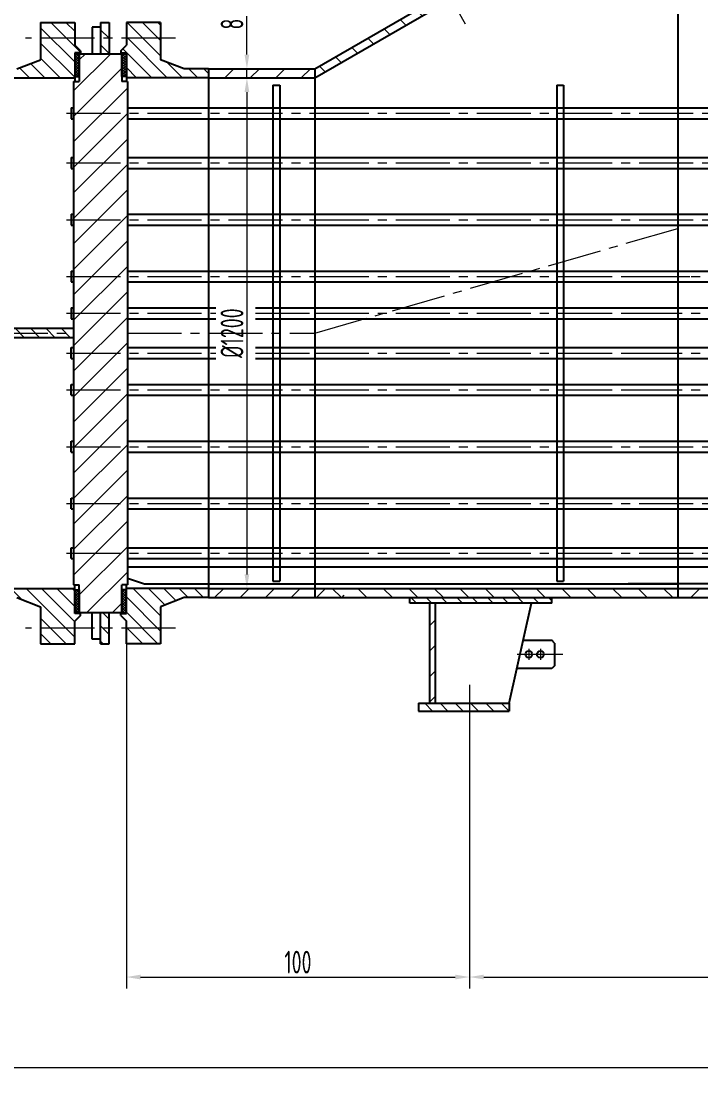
# Model space of a CAD drawing. Header units: millimetres. Extents: x 5765 to 6606, y -201 to 393.
# Drawn here: x 5962.6 to 6082.3, y 109.2 to 295.6 of the extents above; entities that cross this region are included whole.
import ezdxf

# ---------------------------------------------------------------- set-up
doc = ezdxf.new("R2010")
doc.units = ezdxf.units.MM
doc.linetypes.add('CENTER2', pattern=[28.575000000000003, 19.05, -3.175, 3.175, -3.175])
for name, color, linetype, lineweight in [('3中心线', 1, 'CENTER2', 13), ('6剖面线', 6, 'Continuous', 13), ('8标注', 3, 'Continuous', 13)]:
    doc.layers.add(name, color=color, linetype=linetype, lineweight=lineweight)
doc.styles.add('lanpec-dim', font='bpec_e.shx', dxfattribs={"width": 0.75})
doc.dimstyles.new('lanpec', dxfattribs={"dimtxt": 4, "dimasz": 2.5, "dimexe": 2, "dimexo": 0, "dimtad": 1, "dimdsep": 46, "dimtxsty": 'lanpec-dim', "dimcen": 2.5, "dimclrd": 256, "dimclre": 256, "dimclrt": 256, "dimazin": 0, "dimtfac": 1, "dimtmove": 0, "dimatfit": 3, "dimfxl": 1, "dimlwd": -1, "dimlwe": -1, "dimarcsym": 0})
doc.dimstyles.new('lanpec$0', dxfattribs={"dimscale": 10, "dimtxt": 4, "dimasz": 2.5, "dimexe": 2, "dimexo": 0, "dimtad": 1, "dimdec": 1, "dimdsep": 46, "dimtxsty": 'lanpec-dim', "dimcen": 0.09, "dimclrd": 256, "dimclre": 256, "dimclrt": 256, "dimadec": 1, "dimazin": 0, "dimtfac": 0.707, "dimtdec": 1, "dimtmove": 0, "dimatfit": 3, "dimfxl": 1, "dimarcsym": 0})
pattern_1 = [(135, (-65338.30232702386, -31490.11685547166), (-1.347038418160373, -1.347038418160373), [])]
pattern_2 = [(135, (6039.640903802132, 1226.678945497315), (-1.347038418160373, -1.347038418160373), [])]
pattern_3 = [(135, (4757.523569233847, 1219.458851864878), (-1.347038418160373, -1.347038418160373), [])]
pattern_4 = [(45, (4757.523569233847, 1219.458851864878), (-0.2245064030267288, 0.2245064030267289), []), (135, (4757.523569233847, 1219.458851864878), (-0.2245064030267289, -0.2245064030267288), [])]
pattern_5 = [(135, (4766.004167968017, 1219.458851864878), (-1.347038418160373, -1.347038418160373), [])]

# ---------------------------------------------------------------- blocks, each defined once
blk = doc.blocks.new('*D47')
at = {"layer": '8标注', "transparency": 16777216}
for p, q in [((6356.615511070197, 259.060829465557), (6356.615511070197, 109.19)), ((5880.912085987934, 240.5958551980113), (5880.912085987934, 109.19)), ((5883.412085987934, 111.19), (6354.115511070197, 111.19))]:
    blk.add_line(p, q, dxfattribs=at)
for points in [[(5883.412085987934, 111.6066666666667), (5883.412085987934, 110.7733333333333), (5880.912085987934, 111.19)], [(6354.115511070197, 111.6066666666667), (6354.115511070197, 110.7733333333333), (6356.615511070197, 111.19)]]:
    blk.add_solid(points, dxfattribs=at)
at = {"layer": 'Defpoints', "color": 0, "transparency": 16777216}
for p in [(6356.615511070197, 259.060829465557), (5880.912085987934, 240.5958551980113), (6356.615511070197, 111.19)]:
    blk.add_point(p, dxfattribs=at)
at = {"layer": '8标注', "transparency": 16777216, "insert": (6118.763798529066, 113.815), "char_height": 4, "attachment_point": 5, "style": 'lanpec-dim'}
blk.add_mtext('7701.343', dxfattribs=at)
blk = doc.blocks.new('*D41')
at = {"layer": '8标注', "transparency": 16777216}
for p, q in [((5981.11208598791, 185.8458551984174), (5981.11208598791, 125.1299999999999)), ((6041.572085987934, 173.2538001930828), (6041.572085987934, 125.1299999999999)), ((5983.61208598791, 127.1299999999999), (6039.072085987934, 127.1299999999999))]:
    blk.add_line(p, q, dxfattribs=at)
for points in [[(5983.61208598791, 127.5466666666666), (5983.61208598791, 126.7133333333332), (5981.11208598791, 127.1299999999999)], [(6039.072085987934, 127.5466666666666), (6039.072085987934, 126.7133333333332), (6041.572085987934, 127.1299999999999)]]:
    blk.add_solid(points, dxfattribs=at)
at = {"layer": 'Defpoints', "color": 0, "transparency": 16777216}
for p in [(5981.11208598791, 185.8458551984174), (6041.572085987934, 173.2538001930828), (6041.572085987934, 127.1299999999999)]:
    blk.add_point(p, dxfattribs=at)
at = {"layer": '8标注', "transparency": 16777216, "insert": (6011.342085987922, 129.7549999999999), "char_height": 4, "attachment_point": 5, "style": 'lanpec-dim'}
blk.add_mtext('100', dxfattribs=at)
blk = doc.blocks.new('*D42')
at = {"layer": '8标注', "transparency": 16777216}
for p, q in [((6041.572085987934, 167.8793667761873), (6041.572085987934, 125.13)), ((6206.57983268348, 168.0572765745362), (6206.57983268348, 125.13)), ((6044.072085987934, 127.13), (6204.07983268348, 127.13))]:
    blk.add_line(p, q, dxfattribs=at)
for points in [[(6044.072085987934, 127.5466666666667), (6044.072085987934, 126.7133333333333), (6041.572085987934, 127.13)], [(6204.07983268348, 127.5466666666667), (6204.07983268348, 126.7133333333333), (6206.57983268348, 127.13)]]:
    blk.add_solid(points, dxfattribs=at)
at = {"layer": 'Defpoints', "color": 0, "transparency": 16777216}
for p in [(6041.572085987934, 167.8793667761873), (6206.57983268348, 168.0572765745362), (6206.57983268348, 127.13)]:
    blk.add_point(p, dxfattribs=at)
at = {"layer": '8标注', "transparency": 16777216, "insert": (6124.075959335707, 129.755), "char_height": 4, "attachment_point": 5, "style": 'lanpec-dim'}
blk.add_mtext('2700%%P3', dxfattribs=at)
blk = doc.blocks.new('*D44')
at = {"layer": '8标注', "transparency": 16777216}
for p, q in [((6002.349999999981, 285.5958551984174), (6004.350000000028, 285.5958551984174)), ((6002.350000000028, 283.0958551984174), (6002.350000000028, 198.0958551984175)), ((6002.349999999981, 195.5958551984175), (6004.350000000028, 195.5958551984175))]:
    blk.add_line(p, q, dxfattribs=at)
for points in [[(6001.933333333361, 283.0958551984174), (6002.766666666695, 283.0958551984174), (6002.350000000028, 285.5958551984174)], [(6001.933333333361, 198.0958551984175), (6002.766666666695, 198.0958551984175), (6002.350000000028, 195.5958551984175)]]:
    blk.add_solid(points, dxfattribs=at)
at = {"layer": 'Defpoints', "color": 0, "transparency": 16777216}
for p in [(6002.349999999981, 285.5958551984174), (6002.349999999981, 195.5958551984175), (6002.350000000028, 195.5958551984175)]:
    blk.add_point(p, dxfattribs=at)
at = {"layer": '8标注', "transparency": 16777216, "insert": (5999.725000000027, 240.5958551984157), "char_height": 4, "attachment_point": 5, "rotation": 90, "style": 'lanpec-dim'}
blk.add_mtext('%%C1200', dxfattribs=at)
blk = doc.blocks.new('*D45')
at = {"layer": '8标注', "transparency": 16777216}
for p, q in [((6002.349999999999, 289.6958551983942), (6002.349999999999, 296.4731120528817)), ((6004.770000000001, 287.1958551983942), (6000.349999999999, 287.1958551983942)), ((6002.349999999999, 285.5958551984174), (6002.349999999999, 287.1958551983942)), ((6004.819999999999, 285.5958551984174), (6000.349999999999, 285.5958551984174)), ((6002.349999999999, 283.0958551984174), (6002.349999999999, 280.5958551984174))]:
    blk.add_line(p, q, dxfattribs=at)
for points in [[(6001.933333333332, 289.6958551983942), (6002.766666666666, 289.6958551983942), (6002.349999999999, 287.1958551983942)], [(6001.933333333332, 283.0958551984174), (6002.766666666666, 283.0958551984174), (6002.349999999999, 285.5958551984174)]]:
    blk.add_solid(points, dxfattribs=at)
at = {"layer": 'Defpoints', "color": 0, "transparency": 16777216}
for p in [(6002.349999999999, 287.1958551983942), (6004.770000000001, 287.1958551983942), (6004.819999999999, 285.5958551984174)]:
    blk.add_point(p, dxfattribs=at)
at = {"layer": '8标注', "transparency": 16777216, "insert": (5999.724999999998, 295.0703342751023), "char_height": 4, "attachment_point": 5, "rotation": 90, "style": 'lanpec-dim'}
blk.add_mtext('8', dxfattribs=at)
blk = doc.blocks.new('*D62')
at = {"layer": '8标注', "transparency": 16777216}
for p, q in [((6036.354672698399, 302.8204469206366), (6031.090783809506, 311.9377699215875)), ((6037.6046726984, 300.655383411176), (6039.336723505969, 301.6553834111764)), ((6038.297493021418, 299.455383411193), (6037.6046726984, 300.655383411176)), ((6038.297493021419, 299.4553834111935), (6036.56544221385, 298.4553834111921)), ((6039.547493021419, 297.2903199017323), (6040.79749302142, 295.1252563922717))]:
    blk.add_line(p, q, dxfattribs=at)
for points in [[(6036.715516616642, 303.0287802539701), (6035.993828780155, 302.6121135873027), (6037.6046726984, 300.655383411176)], [(6039.908336939662, 297.4986532350658), (6039.186649103175, 297.0819865683984), (6038.297493021418, 299.455383411193)]]:
    blk.add_solid(points, dxfattribs=at)
at = {"layer": 'Defpoints', "color": 0, "transparency": 16777216}
for p in [(6037.6046726984, 300.655383411176), (6037.6046726984, 300.655383411176), (6038.297493021419, 299.4553834111935)]:
    blk.add_point(p, dxfattribs=at)
at = {"layer": '8标注', "transparency": 16777216, "insert": (6035.371044938886, 309.7741401758431), "char_height": 4, "attachment_point": 5, "rotation": 300.00000000002035, "style": 'lanpec-dim'}
blk.add_mtext('1.39', dxfattribs=at)
blk = doc.blocks.new('*D76')
at = {"layer": '8标注', "transparency": 16777216}
for p, q in [((6128.310000000021, 164.3221393504657), (6128.310000000021, 159.355352136178)), ((6125.810000000021, 161.355352136178), (6110.432777777787, 161.355352136178))]:
    blk.add_line(p, q, dxfattribs=at)
blk.add_solid([(6125.810000000021, 161.7720188028447), (6125.810000000021, 160.9386854695113), (6128.310000000021, 161.355352136178)], dxfattribs=at)
at = {"layer": 'Defpoints', "color": 0, "transparency": 16777216}
for p in [(6078.249999999997, 164.3221393504657), (6128.310000000021, 164.3221393504657), (6128.310000000021, 161.355352136178)]:
    blk.add_point(p, dxfattribs=at)
at = {"layer": '8标注', "transparency": 16777216, "insert": (6115.78000000001, 163.980352136178), "char_height": 4, "attachment_point": 5, "style": 'lanpec-dim'}
blk.add_mtext('50.06', dxfattribs=at)
blk = doc.blocks.new('_None')

msp = doc.modelspace()

# ---------------------------------------------------------------- hatches: boundary and pattern name
at = {"layer": '6剖面线'}
h = msp.add_hatch(dxfattribs=at)
h.set_pattern_fill('ANSI31', color=256, angle=90, style=0)
h.set_pattern_definition([(135, (-21.26000000000204, 1.952477132315522), (-2.245064030267288, -2.245064030267288), [])])
h.paths.add_polyline_path([(6078.249999999997, 322.5219740700761), (6078.249999999997, 324.1219740700531), (6014.292085987957, 287.1958551983948), (6014.292085987957, 285.5958551984177)])
h.paths.add_polyline_path([(6078.249999999997, 195.5958551984175), (6014.292085987957, 195.5958551984175), (6014.292085987957, 193.9958551984408), (6078.249999999997, 193.9958551984408)])
h = msp.add_hatch(dxfattribs=at)
h.set_pattern_fill('ANSI31', color=256, style=0)
h.set_pattern_definition([(45, (0, 0), (-2.245064030267288, 2.245064030267288), [])])
h.paths.add_polyline_path([(6103.249999999997, 324.1219740700532), (6078.249999999997, 324.1219740700531), (6078.249999999997, 322.5219740700761), (6103.249999999997, 322.5219740700761)])
h.paths.add_polyline_path([(6103.249999999997, 195.5958551984175), (6078.249999999997, 195.5958551984175), (6078.249999999997, 193.9958551984408), (6103.249999999997, 193.9958551984408)])
h = msp.add_hatch(dxfattribs=at)
h.set_pattern_fill('ANSI31', color=256, scale=0.6000000000000001, angle=90, style=0)
h.set_pattern_definition(pattern_1)
h.paths.add_polyline_path([(5972.012085987933, 292.5958551984173), (5972.012085987933, 295.3458551984173), (5966.012085987933, 295.3458551984173), (5966.012085987933, 292.5958551984173)])
h.paths.add_polyline_path([(5966.012085987933, 292.5958551984173), (5966.012085987933, 288.795855198429), (5961.81208598798, 287.195855198394), (5957.512085987933, 287.195855198394), (5957.512085987933, 285.5958551984173), (5972.012085987933, 285.5958551984173), (5972.012085987933, 289.9958551984406), (5973.012085987933, 289.9958551984406), (5973.012085987933, 290.3458551984173), (5972.012085987933, 291.3458551984173), (5972.012085987933, 292.5958551984173)])
h = msp.add_hatch(dxfattribs=at)
h.set_pattern_fill('ANSI31', color=256, scale=0.6000000000000001, angle=90, style=0)
h.set_pattern_definition(pattern_3)
h.paths.add_polyline_path([(5978.06208598798, 292.5958551984173), (5978.06208598798, 295.3458551984173), (5976.56208598798, 295.3458551984173), (5976.56208598798, 292.5958551984173)])
h.paths.add_polyline_path([(5976.56208598798, 289.8458551984173), (5978.06208598798, 289.8458551984173), (5978.06208598798, 292.5958551984173), (5976.56208598798, 292.5958551984173)])
h = msp.add_hatch(dxfattribs=at)
h.set_pattern_fill('ANSI31', color=256, scale=0.6000000000000001, angle=90, style=0)
h.set_pattern_definition(pattern_1)
h.paths.add_polyline_path([(5981.11208598791, 295.3458551984173), (5981.11208598791, 292.5958551984173), (5987.11208598791, 292.5958551984173), (5987.11208598791, 295.3458551984173)])
h.paths.add_polyline_path([(5981.11208598791, 292.5958551984173), (5981.11208598791, 291.3458551984173), (5980.11208598791, 290.3458551984173), (5980.11208598791, 289.9958551984406), (5981.11208598791, 289.9958551984406), (5981.11208598791, 285.5958551984173), (5995.61208598791, 285.5958551984173), (5995.61208598791, 287.195855198394), (5991.31208598798, 287.195855198394), (5987.11208598791, 288.795855198429), (5987.11208598791, 292.5958551984173)])
h = msp.add_hatch(dxfattribs=at)
h.set_pattern_fill('ANSI31', color=256, style=0)
h.set_pattern_definition([(45, (6039.640903802132, 1226.678945497315), (-2.245064030267288, 2.245064030267288), [])])
h.paths.add_polyline_path([(5981.312085987864, 284.945855198394), (5980.31208598798, 284.945855198394), (5980.31208598798, 289.8458551984173), (5972.81208598798, 289.8458551984173), (5972.81208598798, 285.8458551984173), (5972.81208598798, 284.945855198394), (5971.81208598798, 284.945855198394), (5971.81208598798, 196.2458551984406), (5972.81208598798, 196.2458551984406), (5972.81208598798, 191.3458551984174), (5980.31208598798, 191.3458551984174), (5980.31208598798, 195.3458551984174), (5980.31208598798, 196.2458551984406), (5981.312085987864, 196.2458551984406)])
h = msp.add_hatch(dxfattribs=at)
h.set_pattern_fill('ANSI37', color=256, scale=0.1, style=0)
h.set_pattern_definition(pattern_4)
h.paths.add_polyline_path([(5972.012085987933, 285.8458551984173), (5972.81208598798, 285.8458551984173), (5972.81208598798, 289.8458551984173), (5972.012085987933, 289.8458551984173)])
h = msp.add_hatch(dxfattribs=at)
h.set_pattern_fill('ANSI37', color=256, scale=0.1, style=0)
h.set_pattern_definition(pattern_4)
h.paths.add_polyline_path([(5981.11208598791, 289.8458551984173), (5980.31208598798, 289.8458551984173), (5980.31208598798, 285.8458551984173), (5981.11208598791, 285.8458551984173)])
h = msp.add_hatch(dxfattribs=at)
h.set_pattern_fill('ANSI31', color=256, style=0)
h.set_pattern_definition([(45, (7.859999999997854, 1.952477132315408), (-2.245064030267288, 2.245064030267288), [])])
edge = h.paths.add_edge_path()
edge.add_line((6003.688826547835, 287.195855198394), (5995.61208598791, 287.195855198394))
edge.add_line((5995.61208598791, 287.195855198394), (5995.61208598791, 285.5958551984173))
edge.add_line((5995.61208598791, 285.5958551984173), (6003.627373155831, 285.5958551984173))
edge.add_arc((6002.468172955696, 285.2130425884067), 1.220774589503252, 18.27521545933837, 54.99999995028323)
edge.add_arc((6002.468172955695, 287.213042588407), 1.22077458950384, 305.0000000497563, 359.193301160254)
h.paths.add_polyline_path([(6019.512085987933, 195.5958551984174), (5995.61208598791, 195.5958551984174), (5995.61208598791, 193.9958551984406), (6019.512085987933, 193.9958551984406)])
edge = h.paths.add_edge_path()
edge.add_line((6014.292085987956, 285.5958551984173), (6014.292085987956, 287.195855198394))
edge.add_line((6014.292085987956, 287.195855198394), (6003.688826547835, 287.195855198394))
edge.add_arc((6002.468172955701, 287.2130425884047), 1.220774589498524, 305.0000000496122, 359.1933011603569, ccw=False)
edge.add_arc((6002.468172955691, 285.2130425884028), 1.220774589509754, 18.2752154594329, 54.99999995017748, ccw=False)
edge.add_line((6003.627373155831, 285.5958551984174), (6014.292085987956, 285.5958551984174))
h = msp.add_hatch(dxfattribs=at)
h.set_pattern_fill('ANSI31', color=256, scale=0.6000000000000001, angle=90, style=0)
h.set_pattern_definition([(135, (2014.133499421847, 557.2385421496816), (-1.347038418160373, -1.347038418160373), [])])
h.paths.add_polyline_path([(5971.81208598798, 241.3958551984057), (5932.512085987933, 241.3958551984057), (5932.512085987933, 240.5958551984174), (5971.81208598798, 240.5958551984174)])
h.paths.add_polyline_path([(5971.81208598798, 240.5958551984174), (5932.512085987933, 240.5958551984174), (5932.512085987933, 239.795855198429), (5971.81208598798, 239.795855198429)])
h.paths.add_polyline_path([(5914.879999999999, 241.3958551984057), (5914.879999999998, 240.5958551984174), (5932.512085987933, 240.5958551984174), (5932.512085987933, 241.3958551984057)])
h.paths.add_polyline_path([(5908.689999999998, 240.5958551984174), (5908.689999999998, 241.3958551984057), (5893.212085987887, 241.3958551984057), (5893.212085987887, 240.5958551984174)])
h.paths.add_polyline_path([(5914.879999999997, 240.5958551984174), (5914.879999999997, 239.795855198429), (5932.512085987933, 239.795855198429), (5932.512085987933, 240.5958551984174)])
h.paths.add_polyline_path([(5908.689999999998, 239.7958551984289), (5908.689999999998, 240.5958551984174), (5893.212085987887, 240.5958551984174), (5893.212085987887, 239.795855198429)])
h = msp.add_hatch(dxfattribs=at)
h.set_pattern_fill('ANSI31', color=256, scale=0.6000000000000001, angle=90, style=0)
h.set_pattern_definition(pattern_2)
h.paths.add_polyline_path([(5957.512085987933, 195.5958551984174), (5957.512085987933, 193.9958551984406), (5961.81208598798, 193.9958551984406), (5966.012085987933, 192.3958551984057), (5966.012085987933, 188.5958551984174), (5972.012085987933, 188.5958551984174), (5972.012085987933, 189.8458551984174), (5973.012085987933, 190.8458551984174), (5973.012085987933, 191.1958551983941), (5972.012085987933, 191.1958551983941), (5972.012085987933, 195.5958551984174)])
h.paths.add_polyline_path([(5966.012085987933, 188.5958551984174), (5966.012085987933, 185.8458551984174), (5972.012085987933, 185.8458551984174), (5972.012085987933, 188.5958551984174)])
h = msp.add_hatch(dxfattribs=at)
h.set_pattern_fill('ANSI37', color=256, scale=0.1, style=0)
h.set_pattern_definition([(315, (-65338.30232702386, 31971.3085658685), (-0.2245064030267288, -0.2245064030267289), []), (225, (-65338.30232702386, 31971.3085658685), (-0.2245064030267289, 0.2245064030267288), [])])
h.paths.add_polyline_path([(5972.012085987933, 191.3458551984174), (5972.81208598798, 191.3458551984174), (5972.81208598798, 195.3458551984174), (5972.012085987933, 195.3458551984174)])
h = msp.add_hatch(dxfattribs=at)
h.set_pattern_fill('ANSI31', color=256, scale=0.6000000000000001, angle=90, style=0)
h.set_pattern_definition(pattern_2)
h.paths.add_polyline_path([(5981.11208598791, 188.5958551984174), (5981.11208598791, 185.8458551984174), (5987.11208598791, 185.8458551984174), (5987.11208598791, 188.5958551984174)])
h.paths.add_polyline_path([(5987.11208598791, 192.3958551984057), (5991.31208598798, 193.9958551984406), (5995.61208598791, 193.9958551984406), (5995.61208598791, 195.5958551984174), (5981.11208598791, 195.5958551984174), (5981.11208598791, 191.1958551983941), (5980.11208598791, 191.1958551983941), (5980.11208598791, 190.8458551984174), (5981.11208598791, 189.8458551984174), (5981.11208598791, 188.5958551984174), (5987.11208598791, 188.5958551984174)])
h = msp.add_hatch(dxfattribs=at)
h.set_pattern_fill('ANSI37', color=256, scale=0.1, style=0)
h.set_pattern_definition([(225, (77291.42649899967, 31971.3085658685), (0.2245064030267288, -0.2245064030267289), []), (315, (77291.42649899967, 31971.3085658685), (0.2245064030267289, 0.2245064030267288), [])])
h.paths.add_polyline_path([(5981.11208598791, 195.3458551984174), (5980.31208598798, 195.3458551984174), (5980.31208598798, 191.3458551984174), (5981.11208598791, 191.3458551984174)])
h = msp.add_hatch(dxfattribs=at)
h.set_pattern_fill('ANSI31', color=256, scale=0.6000000000000001, angle=90, style=0)
h.set_pattern_definition(pattern_5)
h.paths.add_polyline_path([(6056.072085987934, 192.9958551984408), (6056.072085987934, 193.9958551984408), (6031.072085987934, 193.9958551984408), (6031.072085987934, 192.9958551984408)])
h = msp.add_hatch(dxfattribs=at)
h.set_pattern_fill('ANSI31', color=256, style=0)
h.set_pattern_definition([(45, (4766.004167968017, 1219.458851864878), (-2.245064030267288, 2.245064030267288), [])])
h.paths.add_polyline_path([(6035.572085987934, 192.9958551984408), (6034.572085987934, 192.9958551984408), (6034.572085987934, 175.3958551984058), (6035.572085987934, 175.3958551984058)])
h = msp.add_hatch(dxfattribs=at)
h.set_pattern_fill('ANSI31', color=256, scale=0.6, angle=90, style=0)
h.set_pattern_definition(pattern_3)
h.paths.add_polyline_path([(5978.06208598798, 188.5958551984174), (5978.06208598798, 185.8458551984174), (5976.56208598798, 185.8458551984174), (5976.56208598798, 188.5958551984174)])
h.paths.add_polyline_path([(5976.56208598798, 191.3458551984174), (5978.06208598798, 191.3458551984174), (5978.06208598798, 188.5958551984174), (5976.56208598798, 188.5958551984174)])
h = msp.add_hatch(dxfattribs=at)
h.set_pattern_fill('ANSI31', color=256, scale=0.6000000000000001, angle=90, style=0)
h.set_pattern_definition(pattern_5)
h.paths.add_polyline_path([(6041.572085987934, 173.9958551984408), (6041.572085987934, 175.3958551984058), (6032.572085987934, 175.3958551984058), (6032.572085987934, 173.9958551984408)])
h.paths.add_polyline_path([(6048.572085987934, 173.9958551984408), (6048.572085987934, 175.3958551984058), (6041.572085987934, 175.3958551984058), (6041.572085987934, 173.9958551984408)])

# ---------------------------------------------------------------- linework, layer by layer
for p, q in [((6014.292085987956, 287.1958551983943), (6078.249999999998, 324.1219740700536)), ((6014.292085987957, 285.5958551984177), (6078.249999999997, 322.5219740700761)), ((6078.249999999997, 324.1219740700532), (6078.249999999997, 193.9958551984408)), ((5966.012085987933, 295.3458551984173), (5966.012085987933, 288.795855198429)), ((5966.012085987933, 295.3458551984173), (5972.012085987933, 295.3458551984173)), ((5972.012085987933, 295.3458551984173), (5972.012085987933, 291.3458551984173)), ((5976.56208598798, 294.545855198429), (5975.06208598798, 294.545855198429)), ((5975.06208598798, 294.545855198429), (5975.06208598798, 289.8458551984173)), ((5976.56208598798, 295.3458551984173), (5978.06208598798, 295.3458551984173)), ((5976.56208598798, 295.3458551984173), (5976.56208598798, 289.8458551984173)), ((5978.06208598798, 295.3458551984173), (5978.06208598798, 289.8458551984173)), ((5981.11208598791, 295.3458551984173), (5981.11208598791, 291.3458551984173)), ((5987.11208598791, 295.3458551984173), (5981.11208598791, 295.3458551984173)), ((5987.11208598791, 295.3458551984173), (5987.11208598791, 288.795855198429)), ((5973.012085987933, 290.3458551984173), (5972.012085987933, 291.3458551984173)), ((5980.11208598791, 290.3458551984173), (5981.11208598791, 291.3458551984173)), ((5972.012085987933, 289.9958551984406), (5972.012085987933, 284.945855198394)), ((5973.012085987933, 289.9958551984406), (5972.012085987933, 289.9958551984406)), ((5972.81208598798, 289.8458551984173), (5980.312085987864, 289.8458551984173)), ((5972.81208598798, 289.8458551984173), (5972.81208598798, 284.945855198394)), ((5973.012085987933, 290.3458551984173), (5973.012085987933, 289.8458551984173)), ((5980.11208598791, 290.3458551984173), (5980.11208598791, 289.8458551984173)), ((5980.11208598791, 289.9958551984406), (5981.11208598791, 289.9958551984406)), ((5980.31208598798, 289.8458551984173), (5980.31208598798, 284.945855198394)), ((5981.11208598791, 289.9958551984406), (5981.11208598791, 284.945855198394)), ((5961.81208598798, 287.195855198394), (5966.012085987933, 288.795855198429)), ((5991.31208598798, 287.195855198394), (5987.11208598791, 288.795855198429)), ((5995.61208598791, 287.195855198394), (5991.312085987864, 287.195855198394)), ((5995.61208598791, 287.195855198394), (5995.61208598791, 240.5958551984172)), ((5995.61208598791, 287.195855198394), (6014.292085987957, 287.195855198394)), ((6014.292085987957, 287.1958551983942), (6014.292085987957, 240.5958551984174)), ((5957.512085987933, 285.5958551984173), (5972.012085987933, 285.5958551984173)), ((5995.61208598791, 285.5958551984173), (5981.11208598791, 285.5958551984173)), ((5995.61208598791, 285.5958551984173), (6014.292085987956, 285.5958551984173)), ((5971.81208598798, 284.945855198394), (5972.81208598798, 284.945855198394)), ((5971.81208598798, 284.945855198394), (5971.81208598798, 196.2458551984406)), ((5981.31208598798, 284.945855198394), (5980.31208598798, 284.945855198394)), ((5981.312085987864, 284.945855198394), (5981.312085987864, 196.2458551984406)), ((6006.94653525655, 284.2958551984285), (6006.94653525655, 196.8958551984046)), ((6006.94653525655, 284.2958551984285), (6008.146535256504, 284.2958551984285)), ((6008.146535256504, 284.2958551984285), (6008.146535256505, 196.8958551984046)), ((6056.946085987937, 284.2958551984291), (6056.946085987937, 196.8958551984051)), ((6056.946085987937, 284.2958551984291), (6058.146085987891, 284.2958551984291)), ((6058.146085987891, 284.2958551984291), (6058.146085987892, 196.8958551984051)), ((5971.36208598791, 280.295855198429), (5971.81208598798, 280.295855198429)), ((5971.36208598791, 280.295855198429), (5971.36208598791, 278.3958551984639)), ((5981.312085987864, 280.295855198429), (6014.292085987956, 280.295855198429)), ((6014.292085987956, 280.2958551984291), (6193.590476539164, 280.2958551984291)), ((5971.36208598791, 278.3958551984639), (5971.81208598798, 278.3958551984639)), ((5981.312085987864, 278.3958551984639), (6014.292085987956, 278.3958551984639)), ((6014.292085987957, 278.395855198464), (6193.451032136488, 278.3958551984639)), ((5971.36208598791, 271.545855198429), (5971.81208598798, 271.545855198429)), ((5971.36208598791, 271.545855198429), (5971.36208598791, 269.6458551984639)), ((5981.312085987864, 271.545855198429), (6014.292085987957, 271.545855198429)), ((6014.292085987957, 271.5458551984291), (6192.8850551387, 271.545855198429)), ((5971.36208598791, 269.6458551984639), (5971.81208598798, 269.6458551984639)), ((5981.312085987864, 269.6458551984639), (6014.292085987956, 269.6458551984639)), ((6014.292085987957, 269.645855198464), (6192.705468627991, 269.6458551984639)), ((5971.36208598791, 261.545855198429), (5971.81208598798, 261.545855198429)), ((5971.36208598791, 261.545855198429), (5971.36208598791, 259.6458551984639)), ((5981.312085987864, 261.545855198429), (6014.292085987957, 261.5458551984289)), ((6014.292085987957, 261.545855198429), (6191.845860256025, 261.545855198429)), ((5971.36208598791, 259.6458551984639), (5971.81208598798, 259.6458551984639)), ((5981.312085987864, 259.6458551984639), (6014.292085987956, 259.6458551984638)), ((6014.292085987956, 259.6458551984639), (6191.651478261152, 259.6458551984639)), ((5971.36208598791, 251.545855198429), (5971.81208598798, 251.545855198429)), ((5971.36208598791, 251.545855198429), (5971.36208598791, 249.6458551984639)), ((5981.312085987864, 251.545855198429), (6014.292085987957, 251.545855198429)), ((6014.292085987957, 251.5458551984291), (6191.064960616567, 251.545855198429)), ((5971.36208598791, 249.6458551984639), (5971.81208598798, 249.6458551984639)), ((5981.312085987864, 249.6458551984639), (6014.292085987956, 249.6458551984639)), ((6014.292085987956, 249.645855198464), (6191.009889166728, 249.6458551984639)), ((5971.36208598791, 245.0458551985454), (5971.81208598798, 245.0458551985454)), ((5971.36208598791, 245.0458551985454), (5971.36208598791, 243.1458551985221)), ((5981.312085987864, 245.0458551985454), (5996.879999999997, 245.0458551985454)), ((6003.879999999997, 245.0458551985454), (6014.292085987956, 245.0458551985454)), ((6014.292085987957, 245.0458551985455), (6191.039327964168, 245.0458551985454)), ((5971.36208598791, 243.1458551985221), (5971.81208598798, 243.1458551985221)), ((5981.312085987864, 243.1458551985221), (5996.879999999997, 243.1458551985221)), ((6003.879999999998, 243.1458551985221), (6014.292085987956, 243.1458551985221)), ((6014.292085987957, 243.1458551985222), (6191.122601864548, 243.1458551985221)), ((5971.81208598798, 241.3958551984057), (5914.879999999997, 241.3958551984057)), ((5995.61208598791, 240.5958551984171), (5995.61208598791, 193.9958551984406)), ((6014.292085987957, 240.5958551984172), (6014.292085987957, 193.9958551984408)), ((5971.81208598798, 239.795855198429), (5914.879999999997, 239.7958551984289)), ((5971.36208598791, 238.0458551983126), (5971.81208598798, 238.0458551983126)), ((5971.36208598791, 236.1458551982893), (5971.36208598791, 238.0458551983126)), ((5981.312085987864, 238.0458551983126), (5996.879999999998, 238.0458551983125)), ((6003.879999999998, 238.0458551983125), (6014.292085987957, 238.0458551983125)), ((6014.292085987957, 238.0458551983126), (6167.385898942978, 238.0458551983126)), ((5971.36208598791, 236.1458551982893), (5971.81208598798, 236.1458551983475)), ((5981.312085987864, 236.1458551982893), (5996.879999999997, 236.1458551982893)), ((6003.879999999998, 236.1458551982893), (6014.292085987957, 236.1458551982893)), ((6014.292085987958, 236.1458551982894), (6164.561463271597, 236.1458551982891)), ((5971.36208598791, 231.5458551983708), (5971.81208598798, 231.5458551983708)), ((5971.36208598791, 229.6458551984057), (5971.36208598791, 231.5458551983708)), ((5981.312085987864, 231.5458551983708), (6014.292085987957, 231.5458551983708)), ((6014.292085987957, 231.5458551983709), (6161.396302717576, 231.5458551983708)), ((5971.36208598791, 229.6458551984057), (5971.81208598798, 229.6458551984057)), ((5981.312085987864, 229.6458551984057), (6014.292085987956, 229.6458551984056)), ((6014.292085987957, 229.6458551984057), (6160.775163123752, 229.6458551984057)), ((5971.36208598791, 221.5458551983708), (5971.81208598798, 221.5458551983708)), ((5971.36208598791, 219.6458551984057), (5971.36208598791, 221.5458551983708)), ((5981.31208598798, 221.5458551983708), (6014.292085987957, 221.5458551983708)), ((6014.292085987957, 221.5458551983709), (6131.945187450711, 221.5458551983709)), ((5971.36208598791, 219.6458551984057), (5971.81208598798, 219.6458551984057)), ((5981.31208598798, 219.6458551984057), (6014.292085987957, 219.6458551984057)), ((6014.292085987958, 219.6458551984058), (6205.183054188708, 219.6458551984059)), ((5971.36208598791, 211.5458551983708), (5971.81208598798, 211.5458551983708)), ((5971.36208598791, 209.6458551984057), (5971.36208598791, 211.5458551983708)), ((5981.312085987864, 211.5458551983708), (6014.292085987957, 211.5458551983708)), ((6014.292085987956, 211.5458551983709), (6228.983054188755, 211.5458551983708)), ((5971.36208598791, 209.6458551984057), (5971.81208598798, 209.6458551984057)), ((5981.312085987864, 209.6458551984057), (6014.292085987957, 209.6458551984057)), ((6014.292085987956, 209.6458551984058), (6228.983054188755, 209.6458551984059)), ((5971.36208598791, 202.7958551983708), (5971.81208598798, 202.7958551983708)), ((5971.36208598791, 200.8958551984057), (5971.36208598791, 202.7958551983708)), ((5981.31208598798, 202.7958551983708), (6014.292085987957, 202.7958551983708)), ((6014.292085987958, 202.7958551983709), (6228.983054188753, 202.7958551983708)), ((5971.36208598791, 200.8958551984057), (5971.81208598798, 200.8958551984057)), ((5981.31208598798, 200.8958551984057), (6014.292085987957, 200.8958551984057)), ((6014.292085987958, 200.8958551984058), (6228.983054188753, 200.8958551984058)), ((5981.31208598798, 199.3958551984057), (6014.292085987956, 199.3958551984057)), ((6014.292085987957, 199.3958551984058), (6228.983054188753, 199.3958551984058)), ((5971.81208598798, 196.2458551984406), (5972.81208598798, 196.2458551984406)), ((5972.012085987933, 191.1958551983941), (5972.012085987933, 196.2458551984406)), ((5972.81208598798, 191.3458551984174), (5972.81208598798, 196.2458551984406)), ((5981.31208598798, 196.2458551984406), (5980.31208598798, 196.2458551984406)), ((5980.31208598798, 191.3458551984174), (5980.31208598798, 196.2458551984406)), ((5981.11208598791, 191.1958551983941), (5981.11208598791, 196.2458551984406)), ((5981.31208598798, 197.3958551984057), (5984.31208598798, 196.3958551984057)), ((5984.312085987864, 196.3958551984057), (6014.292085987957, 196.3958551983901)), ((6006.94653525655, 196.8958551984046), (6008.146535256504, 196.8958551984046)), ((6014.292085987956, 196.395855198375), (6078.249999999998, 196.3958551983416)), ((6056.946085987937, 196.8958551984051), (6058.146085987891, 196.8958551984051)), ((6117.903205681758, 196.3958551983683), (6069.530965724121, 196.3958551983476)), ((5957.512085987933, 195.5958551984174), (5972.012085987933, 195.5958551984174)), ((5961.81208598798, 193.9958551984406), (5966.012085987933, 192.3958551984057)), ((5995.61208598791, 195.5958551984174), (5981.11208598791, 195.5958551984174)), ((5991.31208598798, 193.9958551984406), (5987.11208598791, 192.3958551984057)), ((5995.61208598791, 193.9958551984406), (5991.312085987864, 193.9958551984406)), ((5995.61208598791, 195.5958551984174), (6014.292085987956, 195.5958551984174)), ((5995.61208598791, 193.9958551984406), (6014.292085987957, 193.9958551984406)), ((6014.292085987958, 195.5958551984175), (6116.060000000021, 195.5958551984175)), ((6014.292085987957, 193.9958551984408), (6114.659999999998, 193.9958551984407)), ((6031.072085987934, 192.9958551984408), (6031.072085987934, 193.9958551984408)), ((6056.072085987934, 192.9958551984408), (6056.072085987934, 193.9958551984408)), ((5966.012085987933, 192.3958551984057), (5966.012085987933, 185.8458551984174)), ((5987.11208598791, 192.3958551984057), (5987.11208598791, 185.8458551984174)), ((6056.072085987934, 192.9958551984408), (6031.072085987934, 192.9958551984408)), ((6034.572085987934, 175.3958551984058), (6034.572085987934, 192.9958551984408)), ((6035.572085987934, 175.3958551984058), (6035.572085987934, 192.9958551984408)), ((6048.572085987934, 175.3958551984058), (6052.464045798331, 192.9958551984408)), ((5973.012085987933, 191.1958551983941), (5972.012085987933, 191.1958551983941)), ((5973.012085987933, 190.8458551984174), (5972.012085987933, 189.8458551984174)), ((5972.81208598798, 191.3458551984174), (5980.312085987864, 191.3458551984174)), ((5973.012085987933, 190.8458551984174), (5973.012085987933, 191.3458551984174)), ((5975.06208598798, 186.6458551984057), (5975.06208598798, 191.3458551984174)), ((5976.56208598798, 185.8458551984174), (5976.56208598798, 191.3458551984174)), ((5978.06208598798, 185.8458551984174), (5978.06208598798, 191.3458551984174)), ((5980.11208598791, 190.8458551984174), (5980.11208598791, 191.3458551984174)), ((5980.11208598791, 191.1958551983941), (5981.11208598791, 191.1958551983941)), ((5980.11208598791, 190.8458551984174), (5981.11208598791, 189.8458551984174)), ((5972.012085987933, 185.8458551984174), (5972.012085987933, 189.8458551984174)), ((5981.11208598791, 185.8458551984174), (5981.11208598791, 189.8458551984174)), ((5976.56208598798, 186.6458551984057), (5975.06208598798, 186.6458551984057)), ((5966.012085987933, 185.8458551984174), (5972.012085987933, 185.8458551984174)), ((5976.56208598798, 185.8458551984174), (5978.06208598798, 185.8458551984174)), ((5987.11208598791, 185.8458551984174), (5981.11208598791, 185.8458551984174)), ((6032.572085987934, 175.3958551984058), (6048.572085987934, 175.3958551984058)), ((6032.572085987934, 175.3958551984058), (6032.572085987934, 173.9958551984408)), ((6048.572085987934, 175.3958551984058), (6048.572085987934, 173.9958551984408)), ((6032.572085987934, 173.9958551984408), (6048.572085987934, 173.9958551984408)), ((6032.572085987934, 173.9958551984408), (6048.572085987934, 173.9958551984408))]:
    msp.add_line(p, q)
at = {"ltscale": 2}
for p, q in [((6051.026674277423, 186.4958551984408), (6056.072085987934, 186.4958551984408)), ((6056.572085987934, 185.9958551984408), (6056.072085987934, 186.4958551984408)), ((6056.572085987934, 185.9958551984408), (6056.572085987934, 181.9958551984408)), ((6056.072085987934, 181.4958551984408), (6049.921003876761, 181.4958551984408)), ((6056.572085987934, 181.9958551984408), (6056.072085987934, 181.4958551984408))]:
    msp.add_line(p, q, dxfattribs=at)
for points in [[(5972.81208598798, 289.8458551984173), (5972.012085987933, 289.8458551984173), (5972.012085987933, 285.8458551984173), (5972.81208598798, 285.8458551984173), (5972.81208598798, 289.8458551984173)], [(5980.31208598798, 289.8458551984173), (5981.11208598791, 289.8458551984173), (5981.11208598791, 285.8458551984173), (5980.31208598798, 285.8458551984173), (5980.31208598798, 289.8458551984173)], [(5972.81208598798, 191.3458551984174), (5972.012085987933, 191.3458551984174), (5972.012085987933, 195.3458551984174), (5972.81208598798, 195.3458551984174), (5972.81208598798, 191.3458551984174)], [(5980.31208598798, 191.3458551984174), (5981.11208598791, 191.3458551984174), (5981.11208598791, 195.3458551984174), (5980.31208598798, 195.3458551984174), (5980.31208598798, 191.3458551984174)]]:
    msp.add_lwpolyline(points)
at = {"ltscale": 3}
for centre in [(6052.022085987934, 183.9958551984408), (6054.072085987934, 183.9958551984408)]:
    msp.add_circle(centre, 0.6000000000000001, dxfattribs=at)
at = {"layer": '3中心线', "ltscale": 0.5}
for p, q in [((5989.783094422522, 292.5958551984173), (5963.341077553321, 292.5958551984173)), ((5970.536233710571, 279.3458551984173), (6014.292085987956, 279.3458551984172)), ((6014.292085987956, 279.3458551984174), (6193.521519886268, 279.3458551984174)), ((5970.536233710571, 270.5958551984173), (6014.292085987957, 270.5958551984174)), ((6014.292085987957, 270.5958551984174), (6192.796706733347, 270.5958551984174)), ((5970.536233710571, 260.5958551984173), (6014.292085987957, 260.5958551983792)), ((6014.292085987957, 260.595855198354), (6191.747078059976, 260.5958551981997)), ((6014.292085987957, 240.5958551984172), (6078.249999999997, 259.0589146342468)), ((5970.536233710571, 250.5958551984174), (6014.292085987956, 250.5958551983806)), ((6014.292085987957, 250.5958551983564), (6080.383286229543, 250.5958551983011)), ((6069.530965724121, 250.5958551983179), (6191.032781000343, 250.5958551982525)), ((5970.536233710571, 244.0958551985338), (5996.879999999998, 244.0958551985338)), ((6003.879999999998, 244.0958551985338), (6014.292085987956, 244.0958551985337)), ((6014.292085987956, 244.0958551985339), (6078.249999999997, 244.0958551985338)), ((6069.530965724121, 244.0958551985339), (6191.075656354607, 244.0958551985339)), ((5914.879999999997, 240.5958551984172), (5971.81208598798, 240.5958551984174)), ((5981.312085987865, 240.5958551984171), (6014.292085987957, 240.5958551984172)), ((5970.536233710571, 237.0958551983009), (5996.879999999998, 237.0958551983011)), ((6003.879999999998, 237.0958551983011), (6014.292085987957, 237.0958551983011)), ((6014.292085987957, 237.0958551983012), (6078.249999999999, 237.0958551983012)), ((6069.530965724121, 237.0958551983011), (6165.650411274379, 237.0958551983011)), ((5970.536233710571, 230.5958551983591), (6014.292085987957, 230.5958551983963)), ((6014.292085987958, 230.5958551984211), (6078.556899302731, 230.5958551984757)), ((6069.530965724121, 230.5958551985166), (6161.034743452387, 230.595855198566)), ((5970.536233710571, 220.5958551984174), (6014.292085987958, 220.5958551984079)), ((6014.292085987958, 220.5958551984016), (6131.945187450711, 220.5958551983761)), ((5970.536233710571, 210.5958551983591), (6014.292085987957, 210.5958551983686)), ((6014.292085987957, 210.5958551983752), (6228.983054188755, 210.5958551984218)), ((5970.536233710571, 201.8458551983591), (6014.292085987957, 201.8458551983591)), ((6014.292085987957, 201.8458551983593), (6228.983054188755, 201.8458551983593)), ((5989.783094422522, 188.5958551984174), (5963.341077553321, 188.5958551984174)), ((6052.022085987934, 184.9594176843191), (6052.022085987934, 183.0322927125042)), ((6054.072085987934, 184.9594176843191), (6054.072085987934, 183.0322927125042)), ((6058.015452160541, 183.9958551984408), (6049.981855779773, 183.9958551984408)), ((6041.572085987934, 178.6282336099783), (6041.572085987934, 167.8793667761873))]:
    msp.add_line(p, q, dxfattribs=at)

# ---------------------------------------------------------------- dimensions: what is measured, and where the dimension line sits
at = {"layer": '8标注'}
dim = msp.add_aligned_dim(p1=(6038.297493021419, 299.4553834111933), p2=(6037.6046726984, 300.6553834111761), distance=5.6807522694364726e-14, dimstyle='lanpec$0', override={"dimscale": 1, "dimdec": 2, "dimcen": 2.5, "dimadec": 2, "dimtfac": 1, "dimtdec": 2, "dimlwd": 65535, "dimlwe": 65535}, dxfattribs=at)
dim.commit()
dim.dimension.update_dxf_attribs({"geometry": '*D62', "text_midpoint": (6035.371044938886, 309.7741401758431)})
dim = msp.add_linear_dim(base=(6002.349999999999, 287.1958551983942), p1=(6004.819999999997, 285.5958551984173), p2=(6004.77, 287.195855198394), angle=90, text='8', dimstyle='lanpec', dxfattribs=at)
dim.commit()
dim.dimension.update_dxf_attribs({"geometry": '*D45', "text_midpoint": (6002.349999999998, 295.0703342751023), "dimtype": 160})
dim = msp.add_linear_dim(base=(6002.350000000028, 195.5958551984175), p1=(6002.349999999979, 285.5958551984173), p2=(6002.349999999979, 195.5958551984174), angle=90, text='%%C1200', dimstyle='lanpec', dxfattribs=at)
dim.commit()
dim.dimension.update_dxf_attribs({"geometry": '*D44', "text_midpoint": (5999.725000000027, 240.5958551984157)})
for base, p1, p2, text, picture, middle in [((6356.615511070197, 111.19), (5880.912085987934, 240.5958551980113), (6356.615511070197, 259.060829465557), '7701.343', '*D47', (6118.763798529066, 113.815)), ((6041.572085987934, 127.1299999999999), (5981.11208598791, 185.8458551984174), (6041.572085987934, 173.2538001930828), '100', '*D41', (6011.342085987922, 129.7549999999999)), ((6206.57983268348, 127.13), (6041.572085987934, 167.8793667761873), (6206.57983268348, 168.0572765745362), '2700%%P3', '*D42', (6124.075959335707, 129.755))]:
    dim = msp.add_linear_dim(base=base, p1=p1, p2=p2, text=text, dimstyle='lanpec', dxfattribs=at)
    dim.commit()
    dim.dimension.update_dxf_attribs({"geometry": picture, "text_midpoint": middle})
dim = msp.add_linear_dim(base=(6128.310000000021, 161.355352136178), p1=(6078.249999999997, 164.3221393504657), p2=(6128.310000000021, 164.3221393504657), dimstyle='lanpec$0', override={"dimscale": 1, "dimdec": 2, "dimblk1": 'None', "dimsah": 1, "dimcen": 2.5, "dimse1": 1, "dimsd1": 1, "dimadec": 2, "dimtfac": 1, "dimtdec": 2, "dimlwd": 65535, "dimlwe": 65535}, dxfattribs=at)
dim.commit()
dim.dimension.update_dxf_attribs({"geometry": '*D76', "text_midpoint": (6115.78000000001, 161.355352136178), "dimtype": 160})

doc.saveas('drawing.dxf')
